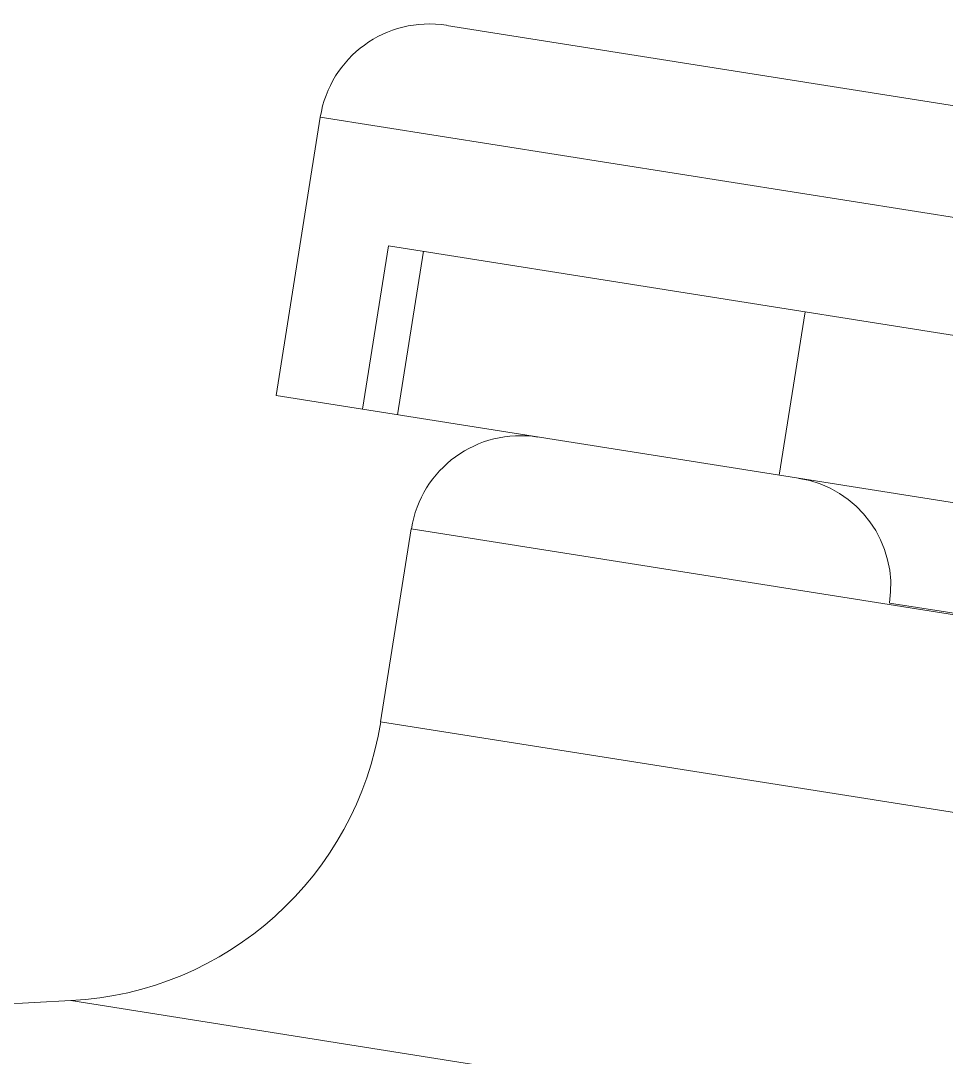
# Model space of a CAD drawing. Header units: millimetres. Extents: x 89051 to 218395, y -330386 to -125649.
# Drawn here: x 91716.01 to 91732.77, y -126597.22 to -126578.44 of the extents above; entities that cross this region are included whole.
import ezdxf

# ---------------------------------------------------------------- set-up
doc = ezdxf.new("R2010")
doc.units = ezdxf.units.MM
doc.header["$LTSCALE"] = 13
doc.linetypes.add('CENTER', pattern=[50.8, 31.75, -6.35, 6.35, -6.35])
doc.linetypes.add('HIDDEN', pattern=[9.525, 6.35, -3.175])
doc.layers.get('0').update_dxf_attribs({"color": 1, "linetype": 'CENTER'})
doc.layers.add('标注、文本', color=3, linetype='Continuous', lineweight=25)

# ---------------------------------------------------------------- blocks, each defined once
blk = doc.blocks.new('125506')
at = {"color": 7, "linetype": 'Continuous', "lineweight": 15}
for p, q in [((72073.331, -123522.221), (72046.696, -123526.439)), ((72074.856, -123523.329), (72075.389, -123526.694)), ((72075.389, -123526.694), (72046.121, -123531.329)), ((72073.757, -123528.302), (72074.127, -123530.633)), ((72077.868, -123534.002), (72100.629, -123535.195))]:
    blk.add_line(p, q, dxfattribs=at)
at = {"color": 8, "linetype": 'Continuous', "lineweight": 15}
for p, q in [((72074.856, -123523.329), (72045.588, -123527.965)), ((72073.757, -123528.302), (72048.17, -123532.355)), ((72074.127, -123530.633), (72048.539, -123534.686)), ((72077.868, -123534.002), (72046.022, -123539.046))]:
    blk.add_line(p, q, dxfattribs=at)
at = {"color": 7, "linetype": 'HIDDEN', "lineweight": 0}
for p, q in [((72045.588, -123527.965), (72074.856, -123523.329)), ((72074.033, -123524.884), (72046.851, -123529.189)), ((72073.611, -123524.95), (72073.924, -123526.926)), ((72074.033, -123524.884), (72074.345, -123526.859)), ((72069.002, -123525.68), (72069.315, -123527.656)), ((72053.938, -123531.424), (72067.983, -123529.199))]:
    blk.add_line(p, q, dxfattribs=at)
at = {"color": 7, "linetype": 'Continuous', "lineweight": 15}
for centre, radius, start, end in [((72073.539, -123523.537), 1.333, 9, 99), ((72072.44, -123528.511), 1.333, 9, 99), ((72078.077, -123530.008), 4, 189, 267)]:
    blk.add_arc(centre, radius, start, end, dxfattribs=at)
at = {"color": 7, "linetype": 'HIDDEN', "lineweight": 0}
blk.add_arc((72069.284, -123528.993), 1.316, 99, 189, dxfattribs=at)

msp = doc.modelspace()

# ---------------------------------------------------------------- block references
at = {"layer": '标注、文本', "xscale": -1.5, "yscale": 1.5, "zscale": 1.5}
msp.add_blockref('125506', (199833.716, 58704.808), dxfattribs=at)

doc.saveas('drawing.dxf')
